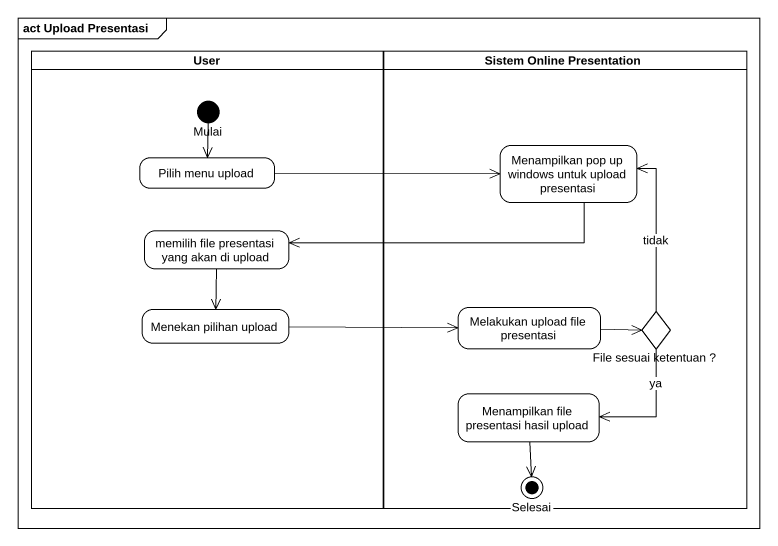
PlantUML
@startuml
mainframe act Upload Presentasi
hide empty description
state User <<partition>> {
  state Mulai <<start>>
  state "Pilih menu upload" as Pilih_menu_upload
  state "memilih file presentasi yang akan di upload" as memilih_file_presentasi
  state "Menekan pilihan upload" as Menekan_pilihan_upload
}
state "Sistem Online Presentation" as Sistem_Online_Presentation <<partition>> {
  state "Menampilkan pop up windows untuk upload presentasi" as Menampilkan_pop_up_windows
  state "Melakukan upload file presentasi" as Melakukan_upload_file
  state "File sesuai ketentuan ?" as File_sesuai_ketentuan <<choice>>
  state "Menampilkan file presentasi hasil upload" as Menampilkan_file_presentasi
  state Selesai <<end>>
}
Mulai --> Pilih_menu_upload
Menampilkan_pop_up_windows -left-> memilih_file_presentasi
Pilih_menu_upload -right-> Menampilkan_pop_up_windows
memilih_file_presentasi --> Menekan_pilihan_upload
Menekan_pilihan_upload -right-> Melakukan_upload_file
Melakukan_upload_file -right-> File_sesuai_ketentuan
File_sesuai_ketentuan -up-> Menampilkan_pop_up_windows : tidak
File_sesuai_ketentuan --> Menampilkan_file_presentasi : ya
Menampilkan_file_presentasi --> Selesai
@enduml
